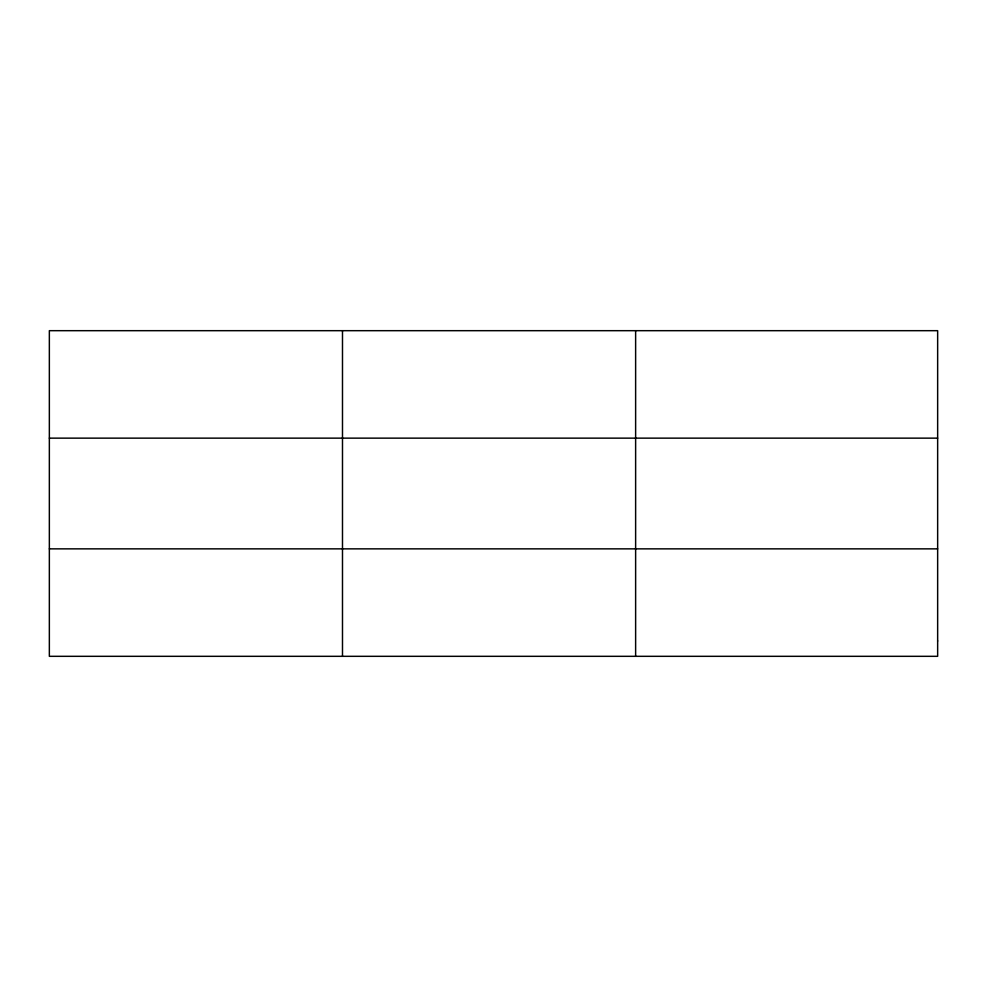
<?xml version="1.0" encoding="UTF-8"?>
<svg xmlns="http://www.w3.org/2000/svg" width="987" height="987" viewBox="0 0 987 987"><rect width="100%" height="100%" fill="white"/><g stroke="black" fill="none" stroke-linecap="round" stroke-linejoin="round"><path stroke-width="1.48" d="M342.489 656.318L342.489 330.682M635.628 656.318L635.628 330.682M49.35 438.142L937.65 438.142M49.35 548.858L937.65 548.858M937.65 640.97L937.65 656.318L49.35 656.318L49.35 330.682L937.65 330.682L937.65 640.97"/></g></svg>
